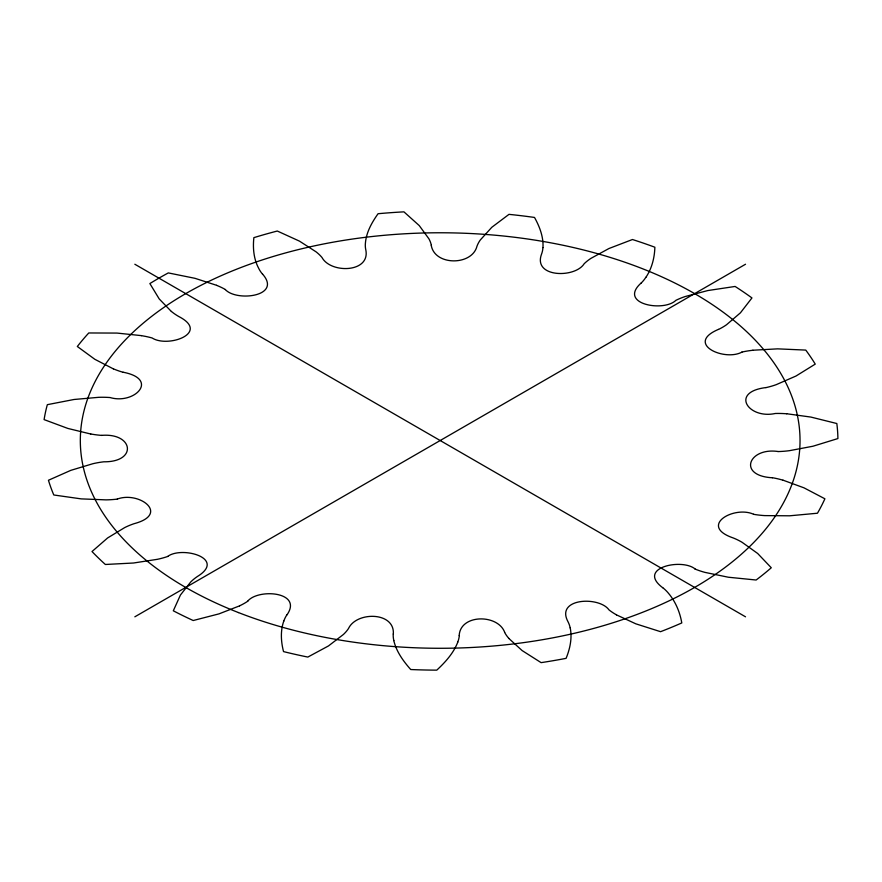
<?xml version="1.0" encoding="UTF-8"?>
<svg xmlns="http://www.w3.org/2000/svg" width="882" height="882" viewBox="0 0 882 882"><rect width="100%" height="100%" fill="white"/><g stroke="black" fill="none" stroke-linecap="round" stroke-linejoin="round"><path stroke-width="1.32" d="M542.97 247.599C543.61 236.949 539.608 226.608 534.514 217.446A397.738 229.629 0 0 0 508.991 214.359L491.803 227.291L480.282 240.003A62.291 35.964 0 0 0 476.942 246.321C471.903 265.901 434.528 265.879 431.232 245.24M393.328 634.004C394.893 611.612 356.504 611.292 348.467 628.579A62.291 35.964 0 0 1 343.407 634.478L328.468 645.944L307.829 657.068A397.738 229.629 0 0 1 283.53 651.6C280.972 641.666 280.289 630.862 283.784 621.06M457.791 642.118C453.535 653.187 445.322 662.173 436.777 670.144A397.738 229.629 0 0 1 410.725 669.526C403.306 661.147 396.393 651.666 393.791 640.597M645.911 277.323C651.853 268.492 654.565 257.787 654.863 247.225A397.738 229.629 0 0 0 632.46 239.518L608.933 248.526L590.885 258.393A62.291 35.964 0 0 0 584.171 263.729C575.064 278.37 532.706 277.698 541.548 254.137A62.291 35.964 0 0 0 542.915 247.599M287.058 614.743C303.022 591.701 258.205 588.261 247.677 601.193M640.883 283.243C617.951 304.202 663.804 312.25 675.866 300.343A62.291 35.964 0 0 1 685.182 296.539L707.772 290.564L735.092 286.452A397.738 229.629 0 0 1 751.949 297.94L740.428 312.823L726.548 324.73A62.291 35.964 0 0 1 718.532 329.427M134.836 616.816L745.533 264.236M239.606 605.857L218.99 613.872L193.213 620.52A397.738 229.629 0 0 1 173.313 610.796L180.435 595.019L190.733 581.955A62.291 35.964 0 0 1 197.303 576.563C226.839 558.427 182.089 545.771 167.745 556.399M718.466 329.383C684.653 343.671 724.265 361.686 741.927 352.116M765.896 387.573C729.701 392.038 748.465 419.358 775.3 413.482A62.291 35.964 0 0 1 786.7 413.779M117.339 499.047C139.268 490.921 170.226 514.162 134.009 523.71A62.291 35.964 0 0 0 124.748 527.557L107.615 537.954L92.015 551.537A397.738 229.629 0 0 0 105.366 564.48L133.491 563.014L157.492 559.298A62.291 35.964 0 0 0 167.8 556.443M752.875 350.231L777.615 348.853L805.762 350.088A397.738 229.629 0 0 1 815.244 364.112L795.983 376.03L776.16 384.684A62.291 35.964 0 0 1 765.929 387.628M778.023 451.507C748.708 447.163 737.143 475.806 772.356 477.768M101.926 435.355C133.568 432.864 137.482 462.179 103.811 461.804A62.291 35.964 0 0 0 92.886 463.712L70.847 470.338L48.444 480.26A397.738 229.629 0 0 0 53.791 494.989L81.21 498.881L106.016 499.873A62.291 35.964 0 0 0 117.361 499.102M786.711 413.746L810.889 417.076L836.82 423.525A397.738 229.629 0 0 1 837.9 438.563L812.972 446.226L789.357 450.691A62.291 35.964 0 0 1 778.023 451.562M141.473 335.634L117.008 333.076L88.773 332.966A397.738 229.629 0 0 0 77.329 346.494L94.815 359.283L113.337 368.863M90.736 434.01L67.848 428.432L44.1 419.612A397.738 229.629 0 0 1 47.33 404.673L74.088 399.48L98.663 397.319A62.291 35.964 0 0 1 110.085 397.539C134.406 404.805 159.675 379.205 123.149 372.226M753.548 514.239C733.857 505.32 698.103 526.025 733.416 538.02A62.291 35.964 0 0 1 742.093 542.298L757.671 553.477L771.276 567.765A397.738 229.629 0 0 1 756.128 580.014L728.312 577.225L704.916 572.374A62.291 35.964 0 0 1 695.049 569.033M782.996 480.161L803.987 487.834L824.891 498.793A397.738 229.629 0 0 1 817.46 513.225L789.577 515.805L764.716 515.606A62.291 35.964 0 0 1 753.515 514.294M216.652 285.316L194.955 278.315L168.308 272.913A397.738 229.629 0 0 0 149.874 283.563L159.223 298.943L171.351 311.467M695.104 568.989C682.062 557.964 636.165 567.754 662.691 587.71M616.419 614.853L635.823 623.828L660.563 631.688A397.738 229.629 0 0 0 681.786 622.935C679.934 612.196 675.612 601.733 668.545 593.366A62.291 35.964 0 0 0 662.768 587.677M134.836 264.236L745.533 616.816M225.351 289.583C236.585 301.953 282.185 296.385 262.66 274.214M508.826 638.447L522.133 650.574L541.107 662.636A397.738 229.629 0 0 0 566.101 658.347C569.97 648.788 572.341 638.16 570.213 627.896M504.68 632.306C497.878 613.905 460.272 613.949 459.191 635.58M616.463 614.831A62.291 35.964 0 0 1 608.966 609.859C599.198 596.089 555.473 597.985 567.865 621.446A62.291 35.964 0 0 1 570.158 627.907M508.881 638.436A62.291 35.964 0 0 1 504.592 632.317M459.29 635.58A62.291 35.964 0 0 1 457.736 642.118M393.857 640.586A62.291 35.964 0 0 1 393.24 634.004M283.85 621.06A62.291 35.964 0 0 1 286.97 614.721M247.754 601.226A62.291 35.964 0 0 1 239.573 605.835M101.904 435.41A62.291 35.964 0 0 1 90.758 433.977M123.116 372.281A62.291 35.964 0 0 1 113.37 368.83M141.451 335.667A62.291 35.964 0 0 1 152.145 337.982C167.988 348.214 210.555 332.845 178.737 316.495A62.291 35.964 0 0 1 171.406 311.456M216.608 285.349A62.291 35.964 0 0 1 225.428 289.55M262.571 274.236A62.291 35.964 0 0 1 258.558 268.062C253.674 258.812 252.726 247.919 253.873 237.644A397.738 229.629 0 0 1 277.301 231.029L299.472 241.139L316.043 251.822A62.291 35.964 0 0 1 321.974 257.467C330.805 273.795 370.407 272.77 365.821 249.948A62.291 35.964 0 0 1 365.391 243.355C366.206 232.418 371.84 222.485 378.069 213.72A397.738 229.629 0 0 1 403.945 211.856L419.226 225.56L428.895 238.779A62.291 35.964 0 0 1 431.331 245.229M645.856 277.312A62.291 35.964 0 0 1 640.96 283.265M741.894 352.072A62.291 35.964 0 0 1 752.886 350.264M772.378 477.713A62.291 35.964 0 0 1 782.973 480.194M238.482 612.582A359.856 207.755 0 0 0 799.114 455.344A359.856 207.755 0 0 0 282.946 253.652A359.856 207.755 0 0 0 238.482 612.582"/></g></svg>
